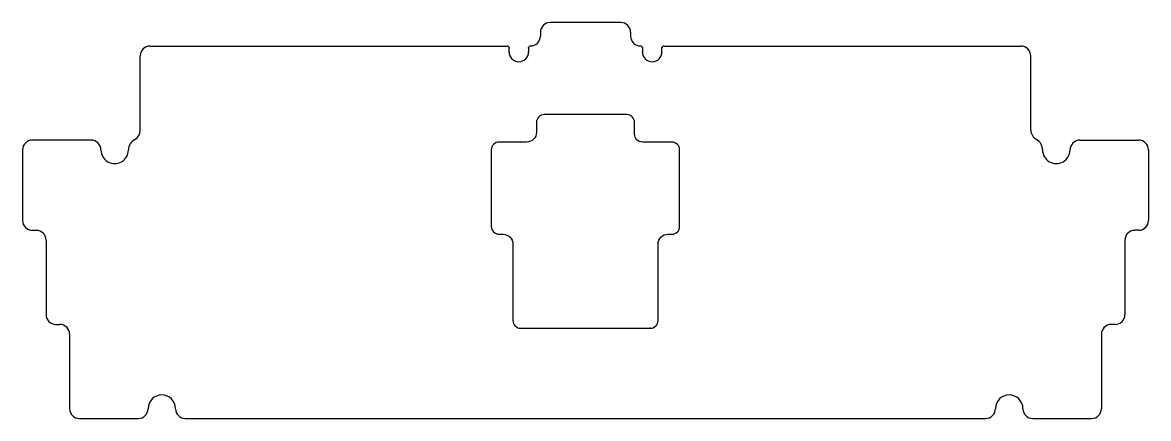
# Model space of a CAD drawing. Header units: millimetres. Extents: x -272 to -44, y 83 to 163.
import ezdxf

# ---------------------------------------------------------------- set-up
doc = ezdxf.new("R2010")
doc.units = ezdxf.units.MM
doc.layers.get('0').update_dxf_attribs({"linetype": 'CONTINUOUS'})

msp = doc.modelspace()

# ---------------------------------------------------------------- linework, layer by layer
for p, q in [((-150.81, 163.12), (-165.1, 163.12)), ((-167.09, 161.13), (-167.08, 160.34)), ((-148.83, 161.13), (-148.83, 160.34)), ((-246.06, 158.35), (-173.83, 158.35)), ((-173.43, 157.16), (-173.43, 157.96)), ((-169.47, 157.96), (-169.47, 157.16)), ((-146.84, 158.35), (-146.84, 158.35)), ((-146.45, 157.96), (-146.45, 157.16)), ((-142.48, 157.16), (-142.48, 157.96)), ((-142.08, 158.35), (-69.85, 158.35)), ((-248.05, 141.29), (-248.05, 156.37)), ((-67.87, 141.35), (-67.87, 156.37)), ((-257.97, 139.3), (-269.88, 139.3)), ((-57.94, 139.3), (-46.04, 139.3)), ((-271.86, 137.32), (-271.86, 123.03)), ((-44.05, 137.32), (-44.05, 123.03)), ((-269.88, 121.05), (-269.08, 121.05)), ((-46.04, 121.05), (-46.83, 121.05)), ((-267.1, 119.06), (-267.1, 103.98)), ((-48.82, 119.06), (-48.82, 103.98)), ((-265.11, 102), (-264.32, 102)), ((-50.8, 102), (-51.59, 102)), ((-262.33, 100.01), (-262.33, 84.93)), ((-53.58, 100.01), (-53.58, 84.93)), ((-260.35, 82.95), (-248.44, 82.95)), ((-238.92, 82.95), (-76.99, 82.95)), ((-67.47, 82.95), (-55.56, 82.95))]:
    msp.add_line(p, q)
msp.add_lwpolyline([(-144.86, 101.2, 0.41412), (-143.27, 102.79), (-143.27, 118.27, -0.414224), (-141.29, 120.25), (-140.49, 120.25, 0.414354), (-138.91, 121.84), (-138.91, 137.32, 0.414306), (-140.49, 138.91), (-146.45, 138.91, -0.414213), (-148.03, 140.49), (-148.03, 142.88, 0.41413), (-149.62, 144.46), (-166.29, 144.46, 0.414191), (-167.88, 142.88), (-167.88, 140.89, -0.414177), (-169.86, 138.91), (-175.42, 138.91, 0.414214), (-177.01, 137.32), (-177.01, 121.84, 0.414098), (-175.42, 120.25), (-174.62, 120.25, -0.414177), (-172.64, 118.27), (-172.64, 102.79, 0.414213), (-171.05, 101.2)], format="xyb", close=True)
for centre, radius, start, end in [((-165.1, 161.13), 1.98, 89.9856, 179.9928), ((-150.81, 161.13), 1.98, 0.0072, 90), ((-169.07, 160.34), 1.98, -90.0072, 0.0144), ((-146.84, 160.34), 1.98, 179.9856, 269.9928), ((-246.06, 156.37), 1.98, 90, 180.0072), ((-173.83, 157.96), 0.397, 0, 90), ((-169.07, 157.96), 0.397, 90, 180.0002), ((-146.84, 157.96), 0.396, 0, 90.0011), ((-142.08, 157.96), 0.396, 90.0011, 180), ((-69.85, 156.37), 1.98, -0.0072, 89.9856), ((-171.45, 157.16), 1.98, -180, 0), ((-144.46, 157.16), 1.98, -180, 0), ((-250.25, 141.29), 2.2, -58.8847, 0.013), ((-65.63, 141.35), 2.23, 180, 241.0944), ((-269.88, 137.32), 1.98, 89.9919, 180.001), ((-257.97, 137.32), 1.98, -0.0072, 90.0072), ((-248.12, 137.32), 2.3, 115.397, 180.0062), ((-67.86, 137.32), 2.38, -0.006, 61.0944), ((-57.94, 137.32), 1.98, 90.0072, 180.0072), ((-46.04, 137.32), 1.98, -0.0072, 90), ((-253.21, 137.32), 2.78, -180.0062, 0.0062), ((-62.71, 137.32), 2.78, -180.0072, 0.0072), ((-269.88, 123.03), 1.98, 180.001, 270.0062), ((-46.04, 123.03), 1.98, -90, 0.0072), ((-269.08, 119.06), 1.98, 0.0175, 89.9823), ((-46.83, 119.06), 1.98, 89.9928, 179.9856), ((-265.11, 103.98), 1.98, 180, 269.9927), ((-50.8, 103.98), 1.98, -89.9856, 0.0072), ((-264.32, 100.01), 1.98, -0.0186, 90.0184), ((-51.59, 100.01), 1.98, 90.0072, 179.9856), ((-243.68, 84.93), 2.78, 0, 180), ((-72.23, 84.93), 2.78, 0, 180), ((-260.35, 84.93), 1.98, 180.0083, 269.9988), ((-248.44, 84.93), 1.98, -90.0012, 0.0017), ((-238.92, 84.93), 1.98, 179.9928, 269.9928), ((-76.99, 84.93), 1.98, -90.0072, 0.0072), ((-67.47, 84.93), 1.98, 179.9928, 269.9928), ((-55.56, 84.93), 1.98, -90, 0.0072)]:
    msp.add_arc(centre, radius, start, end)
for p in [(-173.43, 157.96), (-169.47, 157.96), (-146.45, 157.96), (-142.48, 157.96), (-173.43, 157.16), (-169.47, 157.16), (-146.45, 157.16), (-142.48, 157.16), (-144.86, 101.2)]:
    msp.add_point(p)

doc.saveas('drawing.dxf')
